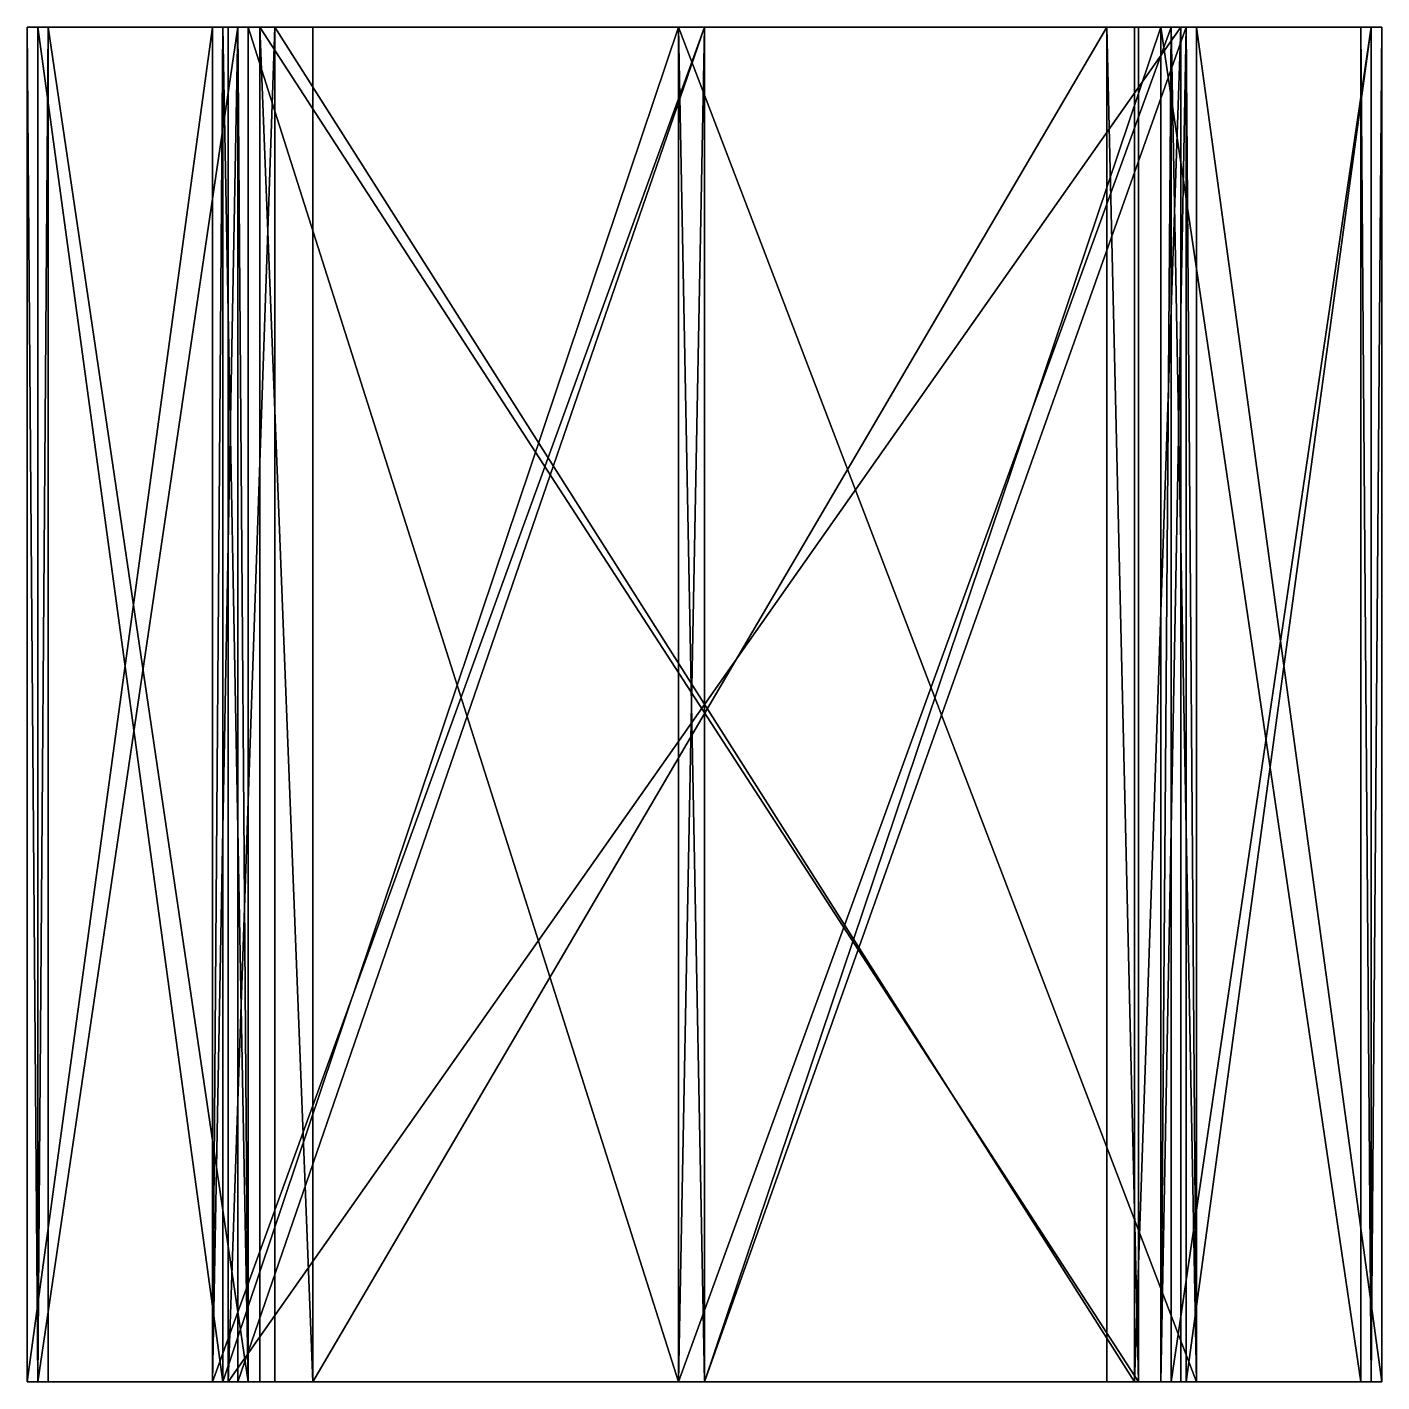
# Model space of a CAD drawing. Extents: x -64 to 64, y -68 to 60.
import ezdxf

# ---------------------------------------------------------------- set-up
doc = ezdxf.new("R2010")
doc.units = 0

msp = doc.modelspace()

# ---------------------------------------------------------------- meshes
at = {"layer": 'OBJECT000', "color": 50}
mesh = msp.add_polyface(dxfattribs=at)
corners = [(38, -68, 52), (-37, -68, 52), (-37, 60, 52), (38, 60, 52), (41, 60, 50), (-42, 60, 50), (-42, -68, 50), (41, -68, 50)]
mesh.append_faces([[corners[k] for k in face] for face in [(1, 3, 0), (5, 7, 4), (4, 2, 5), (6, 0, 7), (3, 7, 0), (5, 1, 6)]], dxfattribs={"vtx0": -1})
mesh.append_faces([[corners[k] for k in face] for face in [(1, 2, 3), (5, 6, 7), (4, 3, 2), (6, 1, 0), (3, 4, 7), (5, 2, 1)]], dxfattribs={"vtx2": -1})
at = {"layer": 'OBJECT001', "color": 50}
mesh = msp.add_polyface(dxfattribs=at)
corners = [(45, -68, -40), (-45, -68, -40), (-45, 60, -40), (45, 60, -40), (40.609985, 60, -42), (-40.609863, 60, -42), (-40.609863, -68, -42), (40.609985, -68, -42)]
mesh.append_faces([[corners[k] for k in face] for face in [(1, 3, 0), (5, 7, 4), (4, 2, 5), (6, 0, 7), (7, 3, 4), (1, 5, 2)]], dxfattribs={"vtx0": -1})
mesh.append_faces([[corners[k] for k in face] for face in [(1, 2, 3), (5, 6, 7), (4, 3, 2), (6, 1, 0), (7, 0, 3), (1, 6, 5)]], dxfattribs={"vtx2": -1})
at = {"layer": 'OBJECT002', "color": 50}
mesh = msp.add_polyface(dxfattribs=at)
corners = [(0, 60, -60), (0, -68, -60), (45.499634, -68, -41.499878), (45.499634, 60, -41.499878), (46.469116, 60, -39.100342), (46.469116, -68, -39.100342), (-2.460083, -68, -59), (-2.460083, 60, -59)]
mesh.append_faces([[corners[k] for k in face] for face in [(1, 3, 0), (3, 5, 4), (1, 7, 6), (2, 6, 5), (0, 4, 7), (7, 5, 6)]], dxfattribs={"vtx0": -1})
mesh.append_faces([[corners[k] for k in face] for face in [(1, 2, 3), (3, 2, 5), (1, 0, 7), (2, 1, 6), (0, 3, 4), (7, 4, 5)]], dxfattribs={"vtx2": -1})
at = {"layer": 'OBJECT003', "color": 50}
mesh = msp.add_polyface(dxfattribs=at)
corners = [(46.470947, -68, -39.099609), (64, -68, 4), (64, 60, 4), (46.470947, 60, -39.099609), (63, 60, 6.460938), (63, -68, 6.460938), (44.079956, -68, -40.080078), (44.079956, 60, -40.080078)]
mesh.append_faces([[corners[k] for k in face] for face in [(1, 3, 0), (2, 5, 4), (1, 6, 5), (3, 4, 7), (0, 7, 6), (4, 6, 7)]], dxfattribs={"vtx0": -1})
mesh.append_faces([[corners[k] for k in face] for face in [(1, 2, 3), (2, 1, 5), (1, 0, 6), (3, 2, 4), (0, 3, 7), (4, 5, 6)]], dxfattribs={"vtx2": -1})
at = {"layer": 'OBJECT004', "color": 50}
mesh = msp.add_polyface(dxfattribs=at)
corners = [(63, -68, 6.459229), (45.499268, -68, 49.500244), (45.499268, 60, 49.500244), (63, 60, 6.459229), (43.099854, 60, 50.470215), (43.099854, -68, 50.470215), (62, -68, 4), (62, 60, 4)]
mesh.append_faces([[corners[k] for k in face] for face in [(1, 3, 0), (2, 5, 4), (0, 5, 1), (3, 4, 7), (0, 7, 6), (4, 6, 7)]], dxfattribs={"vtx0": -1})
mesh.append_faces([[corners[k] for k in face] for face in [(1, 2, 3), (2, 1, 5), (0, 6, 5), (3, 2, 4), (0, 3, 7), (4, 5, 6)]], dxfattribs={"vtx2": -1})
at = {"layer": 'OBJECT005', "color": 50}
mesh = msp.add_polyface(dxfattribs=at)
corners = [(43.100098, -68, 50.469604), (0, -68, 68), (0, 60, 68), (43.100098, 60, 50.469604), (-2.46167, 60, 67), (-2.46167, -68, 67), (44.079834, -68, 48.079956), (44.079834, 60, 48.079956)]
mesh.append_faces([[corners[k] for k in face] for face in [(1, 3, 0), (2, 5, 4), (1, 6, 5), (3, 4, 7), (0, 7, 6), (5, 7, 4)]], dxfattribs={"vtx0": -1})
mesh.append_faces([[corners[k] for k in face] for face in [(1, 2, 3), (2, 1, 5), (1, 0, 6), (3, 2, 4), (0, 3, 7), (5, 6, 7)]], dxfattribs={"vtx2": -1})
at = {"layer": 'OBJECT006', "color": 50}
mesh = msp.add_polyface(dxfattribs=at)
corners = [(-2.460449, -68, 67), (-45.5, -68, 49.500366), (-45.5, 60, 49.500366), (-2.460449, 60, 67), (-46.469238, 60, 47.100342), (-46.469238, -68, 47.100342), (0, -68, 66), (0, 60, 66)]
mesh.append_faces([[corners[k] for k in face] for face in [(1, 3, 0), (2, 5, 4), (1, 6, 5), (3, 4, 7), (0, 7, 6), (5, 7, 4)]], dxfattribs={"vtx0": -1})
mesh.append_faces([[corners[k] for k in face] for face in [(1, 2, 3), (2, 1, 5), (1, 0, 6), (3, 2, 4), (0, 3, 7), (5, 6, 7)]], dxfattribs={"vtx2": -1})
at = {"layer": 'OBJECT007', "color": 50}
mesh = msp.add_polyface(dxfattribs=at)
corners = [(-46.470703, -68, 47.099731), (-64, -68, 4), (-64, 60, 4), (-46.470703, 60, 47.099731), (-63, 60, 1.539917), (-63, -68, 1.539917), (-44.079956, -68, 48.079956), (-44.079956, 60, 48.079956)]
mesh.append_faces([[corners[k] for k in face] for face in [(1, 3, 0), (2, 5, 4), (1, 6, 5), (2, 7, 3), (0, 7, 6), (5, 7, 4)]], dxfattribs={"vtx0": -1})
mesh.append_faces([[corners[k] for k in face] for face in [(1, 2, 3), (2, 1, 5), (1, 0, 6), (2, 4, 7), (0, 3, 7), (5, 6, 7)]], dxfattribs={"vtx2": -1})
at = {"layer": 'OBJECT008', "color": 50}
mesh = msp.add_polyface(dxfattribs=at)
corners = [(-63, -68, 1.539063), (-45.500488, -68, -41.500732), (-45.500488, 60, -41.500732), (-63, 60, 1.539063), (-43.099731, 60, -42.470581), (-43.099731, -68, -42.470581), (-62, -68, 4), (-62, 60, 4)]
mesh.append_faces([[corners[k] for k in face] for face in [(1, 3, 0), (2, 5, 4), (1, 6, 5), (3, 4, 7), (0, 7, 6), (5, 7, 4)]], dxfattribs={"vtx0": -1})
mesh.append_faces([[corners[k] for k in face] for face in [(1, 2, 3), (2, 1, 5), (1, 0, 6), (3, 2, 4), (0, 3, 7), (5, 6, 7)]], dxfattribs={"vtx2": -1})
at = {"layer": 'OBJECT009', "color": 50}
mesh = msp.add_polyface(dxfattribs=at)
corners = [(-2.461182, 60, -59), (-43.099487, 60, -42.471069), (-43.099487, -68, -42.471069), (-2.461182, -68, -59), (0, -68, -58), (-44.079834, -68, -40.080078), (-44.079834, 60, -40.080078), (0, 60, -58)]
mesh.append_faces([[corners[k] for k in face] for face in [(1, 3, 0), (3, 5, 4), (1, 7, 6), (0, 4, 7), (2, 6, 5), (5, 7, 4)]], dxfattribs={"vtx0": -1})
mesh.append_faces([[corners[k] for k in face] for face in [(1, 2, 3), (3, 2, 5), (1, 0, 7), (0, 3, 4), (2, 1, 6), (5, 6, 7)]], dxfattribs={"vtx2": -1})

doc.saveas('drawing.dxf')
